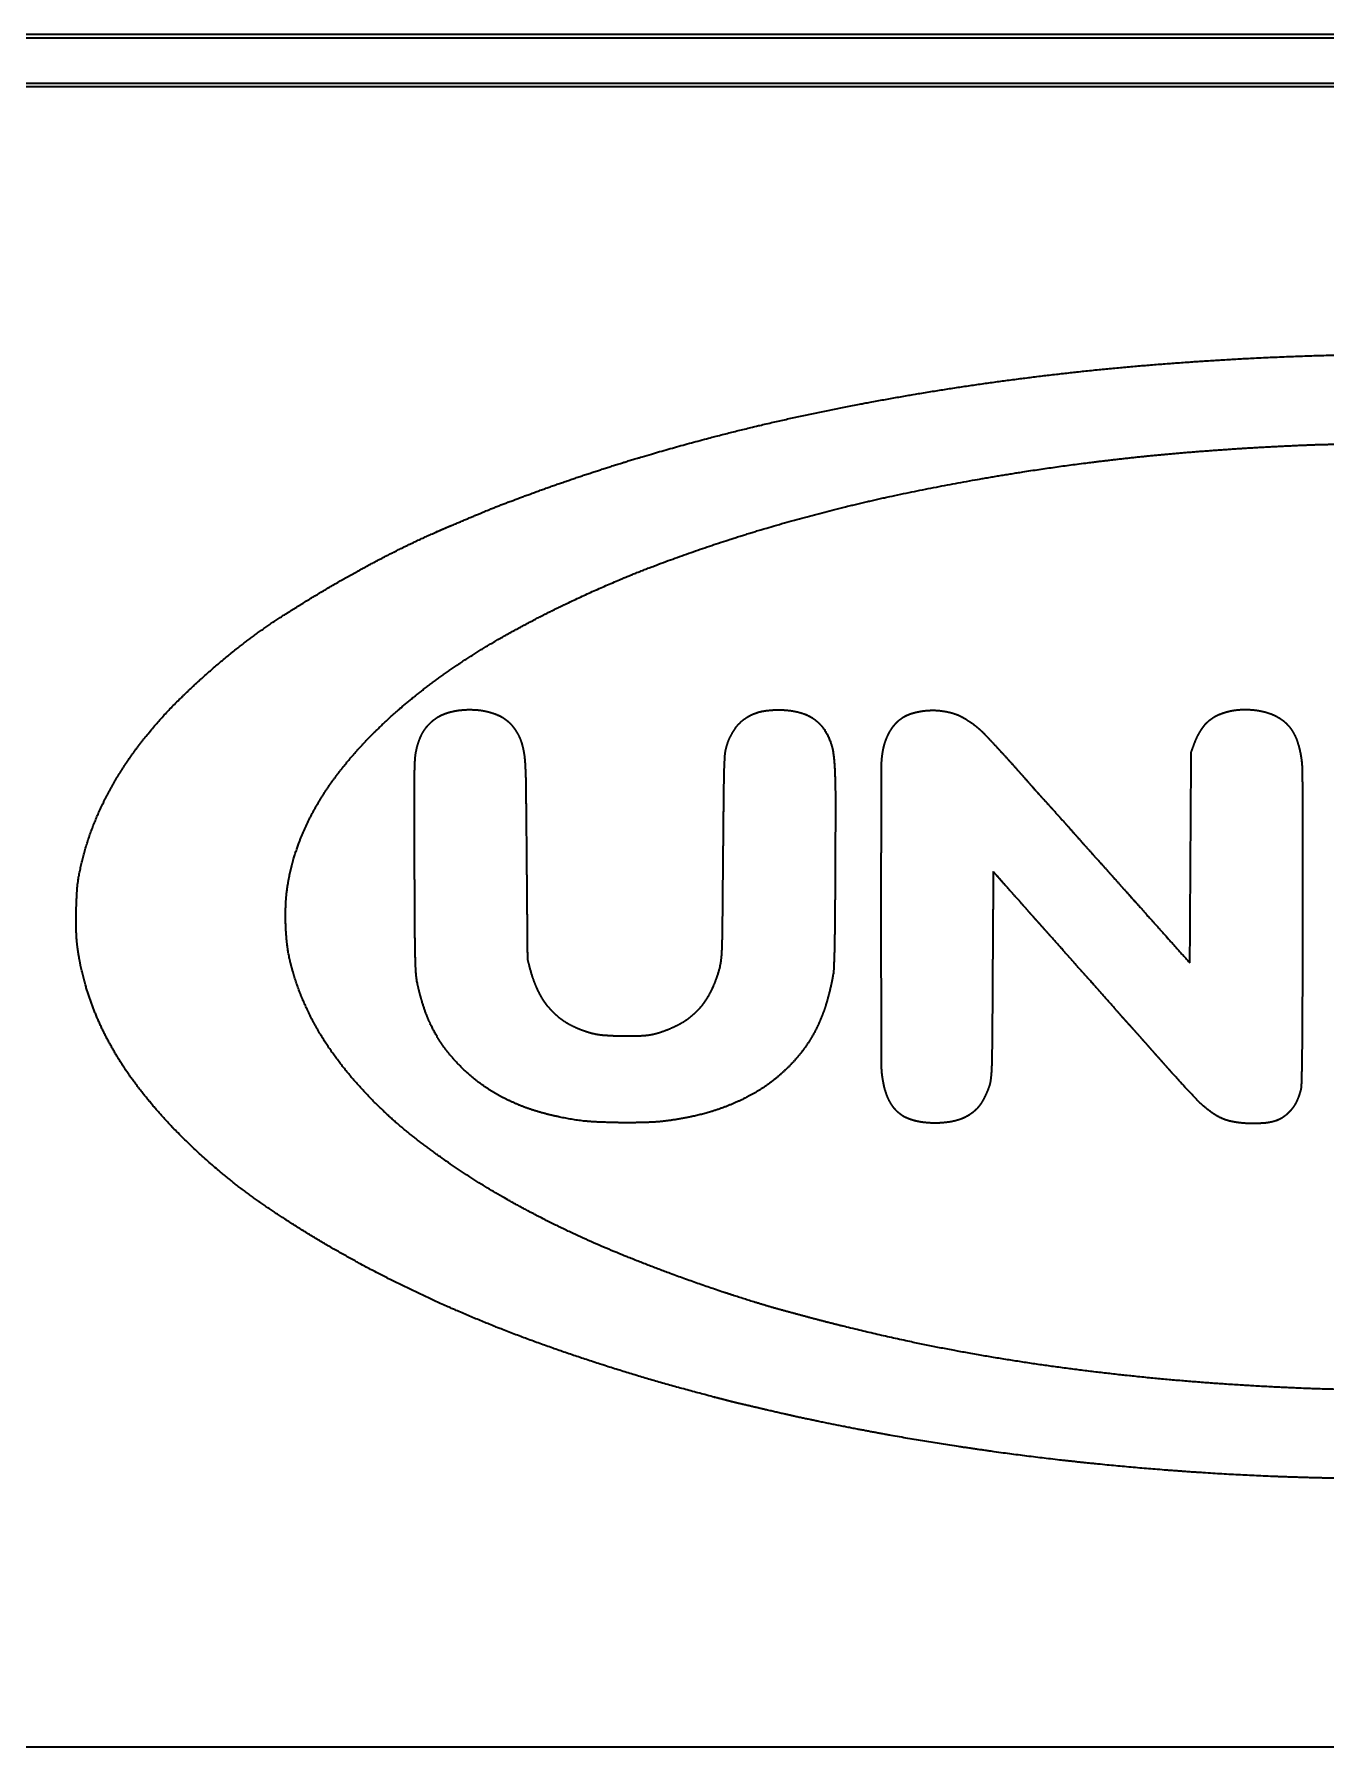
# Model space of a CAD drawing. Extents: x 6336 to 10269, y -393 to 2899.
# Drawn here: x 8712.3 to 8797.9, y 1670 to 1783.5 of the extents above; entities that cross this region are included whole.
import ezdxf

# ---------------------------------------------------------------- set-up
doc = ezdxf.new("R2010")
doc.units = 0
doc.header["$LTSCALE"] = 5
doc.layers.add('1', color=7, linetype='CONTINUOUS', true_color=0xffffff)

msp = doc.modelspace()

# ---------------------------------------------------------------- linework, layer by layer
at = {"layer": '1', "color": 7, "linetype": 'Continuous', "lineweight": 35}
for p, q in [((8431.07, 1783.28), (9175.07, 1783.28)), ((8567.07, 1783.53), (9039.07, 1783.53)), ((8567.07, 1780.28), (9039.07, 1780.28)), ((9036.57, 1780.03), (8569.57, 1780.03)), ((8619.57, 1670.03), (8986.57, 1670.03))]:
    msp.add_line(p, q, dxfattribs=at)
for points, weights, knots in [([(8799.58, 1687.8), (8797.01, 1687.84), (8794.43, 1687.92), (8789.47, 1688.19), (8787.09, 1688.36), (8782.36, 1688.79), (8780.02, 1689.04), (8775.37, 1689.64), (8773.07, 1689.98), (8768.54, 1690.74), (8766.31, 1691.16), (8763.6, 1691.73), (8763.11, 1691.83), (8762, 1692.08), (8761.37, 1692.22), (8760.14, 1692.51), (8759.54, 1692.65), (8758.59, 1692.87), (8758.25, 1692.96), (8757.81, 1693.08), (8757.71, 1693.1), (8757.49, 1693.16), (8757.36, 1693.19), (8757.1, 1693.26), (8756.97, 1693.3), (8756.71, 1693.37), (8756.59, 1693.4), (8752.75, 1694.41), (8749.09, 1695.55), (8742.17, 1698.06), (8738.93, 1699.45), (8732.98, 1702.45), (8730.27, 1704.04), (8727.68, 1705.8), (8725.44, 1707.32), (8723.37, 1709.07), (8720.61, 1711.93), (8719.79, 1712.89), (8718.32, 1714.83), (8717.7, 1715.81), (8717.15, 1716.84), (8716.64, 1717.8), (8716.21, 1718.81), (8715.86, 1719.85), (8715.53, 1720.86), (8715.28, 1721.91), (8715.09, 1723.31), (8715.06, 1723.65), (8715.03, 1724.46), (8715.03, 1724.92), (8715.05, 1725.85), (8715.07, 1726.31), (8715.12, 1727.1), (8715.16, 1727.43), (8715.48, 1729.12), (8715.89, 1730.46), (8716.44, 1731.73), (8717.03, 1733.07), (8717.74, 1734.34), (8718.58, 1735.54), (8719.5, 1736.86), (8720.53, 1738.09), (8722.96, 1740.52), (8724.33, 1741.73), (8726.71, 1743.6), (8727.68, 1744.3), (8729.89, 1745.72), (8731.12, 1746.47), (8733.64, 1747.92), (8734.94, 1748.62), (8737.42, 1749.87), (8738.62, 1750.42), (8739.9, 1750.96), (8739.98, 1750.99), (8740.16, 1751.06), (8740.26, 1751.11), (8740.48, 1751.2), (8740.59, 1751.25), (8740.8, 1751.34), (8740.9, 1751.38), (8741.95, 1751.83), (8742.91, 1752.22), (8745.01, 1753.01), (8746.15, 1753.43), (8748.51, 1754.24), (8749.73, 1754.64), (8752.13, 1755.4), (8753.32, 1755.75), (8757.76, 1757), (8761.04, 1757.8), (8767.81, 1759.2), (8771.3, 1759.81), (8778.45, 1760.84), (8782.12, 1761.26), (8789.62, 1761.89), (8793.44, 1762.11), (8798.26, 1762.26), (8799.25, 1762.27), (8801.7, 1762.28), (8803.16, 1762.27), (8806.08, 1762.25), (8807.55, 1762.23), (8810.04, 1762.18), (8811.07, 1762.15), (8812.09, 1762.1)], [0.500004854728, 0.499939889506, 0.499939889506, 0.499949469975, 0.499949469975, 0.499945977754, 0.499945977754, 0.499944058016, 0.499944058016, 0.49993518818, 0.49993518818, 0.499997057143, 0.499997057143, 0.50000316295, 0.50000316295, 0.500003481901, 0.500003481901, 0.499974660536, 0.499974660536, 0.500004802087, 0.500004802087, 0.500004844805, 0.500004844805, 0.500004844967, 0.500004844967, 0.500004837447, 0.500004837447, 0.499658046135, 0.499658046135, 0.499425697222, 0.499425697222, 0.499285158924, 0.499285158924, 0.500004854728, 0.498238683279, 0.498238683279, 0.499395042737, 0.499395042737, 0.498971856289, 0.498971856289, 0.500004854728, 0.498818212758, 0.498818212758, 0.500004854728, 0.498645771925, 0.498645771925, 0.499487612502, 0.499487612502, 0.49991562254, 0.49991562254, 0.499916760171, 0.499916760171, 0.499397295812, 0.499397295812, 0.497863105648, 0.497863105648, 0.500004854728, 0.498375725653, 0.498375725653, 0.500004854728, 0.498712341234, 0.498712341234, 0.499407702043, 0.499407702043, 0.499655397407, 0.499655397407, 0.49988774415, 0.49988774415, 0.499890187037, 0.499890187037, 0.499775603889, 0.499775603889, 0.500003518014, 0.500003518014, 0.500004634309, 0.500004634309, 0.500004638885, 0.500004638885, 0.500004505274, 0.500004505274, 0.49991562254, 0.49991562254, 0.499970917309, 0.499970917309, 0.499973244589, 0.499973244589, 0.499966461286, 0.499966461286, 0.499796741532, 0.499796741532, 0.499848360399, 0.499848360399, 0.499860981144, 0.499860981144, 0.499889749567, 0.499889749567, 0.499967615996, 0.499967615996, 0.500000905142, 0.500000905142, 0.500000826871, 0.500000826871, 0.49997285783, 0.49997285783, 0.500004854728], [0, 0, 0, 0, 0.037389, 0.037389, 0.071983, 0.071983, 0.106223, 0.106223, 0.139904, 0.139904, 0.172825, 0.172825, 0.180019, 0.180019, 0.189349, 0.189349, 0.198314, 0.198314, 0.203471, 0.203471, 0.204903, 0.204903, 0.206806, 0.206806, 0.208827, 0.208827, 0.210662, 0.210662, 0.266243, 0.266243, 0.317213, 0.317213, 0.362575, 0.362575, 0.362575, 0.40149, 0.40149, 0.419738, 0.419738, 0.43642, 0.43642, 0.43642, 0.452082, 0.452082, 0.452082, 0.467354, 0.467354, 0.472258, 0.472258, 0.478879, 0.478879, 0.485456, 0.485456, 0.490171, 0.490171, 0.509932, 0.509932, 0.509932, 0.530538, 0.530538, 0.530538, 0.55321, 0.55321, 0.578968, 0.578968, 0.595774, 0.595774, 0.615971, 0.615971, 0.636674, 0.636674, 0.655104, 0.655104, 0.656263, 0.656263, 0.657841, 0.657841, 0.659538, 0.659538, 0.661104, 0.661104, 0.675604, 0.675604, 0.692659, 0.692659, 0.71066, 0.71066, 0.728086, 0.728086, 0.775469, 0.775469, 0.825141, 0.825141, 0.876945, 0.876945, 0.930699, 0.930699, 0.944566, 0.944566, 0.96504, 0.96504, 0.985616, 0.985616, 1, 1, 1, 1]), ([(8796.55, 1756.3), (8795.14, 1756.24), (8793.73, 1756.17), (8790.95, 1755.99), (8789.58, 1755.89), (8786.88, 1755.66), (8785.55, 1755.53), (8782.93, 1755.23), (8781.63, 1755.07), (8777.22, 1754.46), (8774.12, 1753.93), (8768.12, 1752.73), (8765.24, 1752.04), (8759.72, 1750.5), (8757.08, 1749.65), (8752.08, 1747.83), (8749.71, 1746.83), (8746.06, 1745.07), (8744.74, 1744.38), (8742.25, 1742.98), (8741.09, 1742.25), (8738.92, 1740.77), (8737.91, 1740), (8736.02, 1738.43), (8735.15, 1737.62), (8733.59, 1736), (8732.91, 1735.2), (8731.69, 1733.58), (8731.17, 1732.76), (8730.71, 1731.91), (8730.28, 1731.11), (8729.92, 1730.27), (8729.63, 1729.41), (8729.35, 1728.58), (8729.15, 1727.72), (8728.98, 1726.51), (8728.95, 1726.16), (8728.92, 1725.41), (8728.92, 1725), (8728.94, 1724.2), (8728.97, 1723.8), (8729.04, 1723.06), (8729.09, 1722.72), (8729.3, 1721.74), (8729.48, 1721.11), (8729.93, 1719.84), (8730.2, 1719.2), (8730.82, 1717.94), (8731.17, 1717.32), (8731.96, 1716.1), (8732.39, 1715.51), (8734.17, 1713.3), (8735.67, 1711.82), (8737.33, 1710.51), (8739.24, 1709.01), (8741.25, 1707.65), (8745.77, 1705.07), (8748.27, 1703.85), (8753.77, 1701.59), (8756.75, 1700.51), (8760.42, 1699.37), (8761.07, 1699.17), (8762.57, 1698.76), (8763.42, 1698.53), (8765.15, 1698.08), (8766.04, 1697.86), (8767.75, 1697.45), (8768.56, 1697.26), (8772.89, 1696.31), (8776.43, 1695.69), (8783.75, 1694.69), (8787.53, 1694.31), (8795.21, 1693.79), (8799.11, 1693.65), (8806.88, 1693.65), (8810.76, 1693.77), (8815.71, 1694.1), (8816.78, 1694.18), (8819.04, 1694.39), (8820.23, 1694.5), (8822.56, 1694.75), (8823.71, 1694.89), (8825.79, 1695.14), (8826.73, 1695.28), (8827.82, 1695.45), (8827.98, 1695.47), (8828.29, 1695.52), (8828.45, 1695.54), (8828.75, 1695.59), (8828.89, 1695.61), (8829.13, 1695.65), (8829.22, 1695.66), (8829.4, 1695.69), (8829.48, 1695.7), (8829.66, 1695.73), (8829.75, 1695.74), (8829.94, 1695.77), (8830.03, 1695.79), (8830.19, 1695.82), (8830.26, 1695.83), (8831.8, 1696.1), (8833.26, 1696.37), (8836.03, 1696.92), (8837.33, 1697.2), (8839.9, 1697.79), (8841.16, 1698.11), (8843.79, 1698.82), (8845.15, 1699.2), (8846.8, 1699.69), (8847.09, 1699.78), (8847.89, 1700.05), (8848.4, 1700.22), (8849.43, 1700.56), (8849.95, 1700.74), (8850.86, 1701.06), (8851.25, 1701.19), (8852.47, 1701.64), (8853.3, 1701.96), (8854.96, 1702.63), (8855.79, 1702.98), (8857.41, 1703.69), (8858.2, 1704.05), (8859.67, 1704.76), (8860.36, 1705.11), (8861.53, 1705.75), (8862.02, 1706.02), (8862.93, 1706.52), (8863.33, 1706.76), (8864.1, 1707.22), (8864.47, 1707.44), (8865.19, 1707.9), (8865.54, 1708.13), (8867.38, 1709.37), (8868.8, 1710.47), (8870.15, 1711.65), (8871.34, 1712.69), (8872.43, 1713.83), (8873.41, 1715.06), (8874.29, 1716.17), (8875.05, 1717.36), (8875.69, 1718.62), (8876.28, 1719.79), (8876.71, 1721.02), (8877.05, 1722.61), (8877.1, 1722.93), (8877.17, 1723.64), (8877.2, 1724.04), (8877.23, 1724.85), (8877.24, 1725.25), (8877.22, 1725.99), (8877.2, 1726.31), (8877.07, 1727.35), (8876.93, 1728.06), (8876.54, 1729.45), (8876.28, 1730.15), (8875.67, 1731.53), (8875.3, 1732.22), (8874.45, 1733.6), (8873.96, 1734.29), (8873.24, 1735.22), (8873.01, 1735.49), (8872.44, 1736.11), (8872.1, 1736.48), (8871.39, 1737.21), (8871.03, 1737.57), (8870.4, 1738.19), (8870.12, 1738.44), (8867.44, 1740.75), (8864.83, 1742.54), (8862.04, 1744.04), (8858.79, 1745.78), (8855.43, 1747.3), (8848.07, 1750.04), (8844.09, 1751.26), (8835.6, 1753.28), (8831.12, 1754.14), (8826.22, 1754.84), (8825.83, 1754.89), (8825, 1755), (8824.57, 1755.06), (8823.74, 1755.16), (8823.34, 1755.22), (8822.64, 1755.3), (8822.34, 1755.33), (8821.91, 1755.38), (8821.78, 1755.39), (8821.47, 1755.42), (8821.3, 1755.44), (8820.94, 1755.48), (8820.75, 1755.5), (8820.39, 1755.54), (8820.22, 1755.56), (8819.55, 1755.63), (8819.04, 1755.68), (8817.85, 1755.78), (8817.17, 1755.83), (8815.74, 1755.94), (8815, 1756), (8813.58, 1756.1), (8812.9, 1756.14), (8811.31, 1756.23), (8810.41, 1756.27), (8807.82, 1756.31), (8806.14, 1756.33), (8802.77, 1756.35), (8801.09, 1756.36), (8798.45, 1756.36), (8797.5, 1756.34), (8796.55, 1756.3)], [0.500015053585, 0.499994982139, 0.499994982139, 0.499991133656, 0.499991133656, 0.499989814174, 0.499989814174, 0.499985934726, 0.499985934726, 0.49985998232, 0.49985998232, 0.499792178492, 0.499792178492, 0.499759872527, 0.499759872527, 0.499610533928, 0.499610533928, 0.499833399569, 0.499833399569, 0.499708136018, 0.499708136018, 0.499654428766, 0.499654428766, 0.499497392663, 0.499497392663, 0.49940965099, 0.49940965099, 0.499020062157, 0.499020062157, 0.500015053585, 0.498865570594, 0.498865570594, 0.500015053585, 0.498587342334, 0.498587342334, 0.49957112869, 0.49957112869, 0.499828816911, 0.499828816911, 0.499827790797, 0.499827790797, 0.499516656832, 0.499516656832, 0.499256250321, 0.499256250321, 0.499440975413, 0.499440975413, 0.499479162028, 0.499479162028, 0.499545435471, 0.499545435471, 0.497903838192, 0.497903838192, 0.500015053585, 0.499104394241, 0.499104394241, 0.499328244641, 0.499328244641, 0.499696040432, 0.499696040432, 0.499968440078, 0.499968440078, 0.500003923171, 0.500003923171, 0.500004263748, 0.500004263748, 0.499996085849, 0.499996085849, 0.49974629606, 0.49974629606, 0.499822731176, 0.499822731176, 0.499831325625, 0.499831325625, 0.499826694664, 0.499826694664, 0.499992812206, 0.499992812206, 0.50000289248, 0.50000289248, 0.500002542627, 0.500002542627, 0.499975332781, 0.499975332781, 0.500015016453, 0.500015016453, 0.500015023053, 0.500015023053, 0.500015023053, 0.500015023053, 0.500014739845, 0.500014739845, 0.500013372375, 0.500013372375, 0.500014319963, 0.500014319963, 0.500014310139, 0.500014310139, 0.500012254578, 0.500012254578, 0.499991941327, 0.499991941327, 0.499970217649, 0.499970217649, 0.499968138593, 0.499968138593, 0.499985705176, 0.499985705176, 0.499976039693, 0.499976039693, 0.500013351135, 0.500013351135, 0.500012964928, 0.500012964928, 0.500002818337, 0.500002818337, 0.499968250367, 0.499968250367, 0.499972505605, 0.499972505605, 0.499969460063, 0.499969460063, 0.499924472733, 0.499924472733, 0.500005370953, 0.500005370953, 0.499986921914, 0.499986921914, 0.499979127585, 0.499979127585, 0.499979156941, 0.499979156941, 0.499382797305, 0.499382797305, 0.500015053585, 0.498661339437, 0.498661339437, 0.500015053585, 0.498263648704, 0.498263648704, 0.500015053585, 0.497268207412, 0.497268207412, 0.499470328466, 0.499470328466, 0.499884539177, 0.499884539177, 0.499884371268, 0.499884371268, 0.499553250721, 0.499553250721, 0.499009188228, 0.499009188228, 0.499157213458, 0.499157213458, 0.499258090394, 0.499258090394, 0.499541361302, 0.499541361302, 0.499749044792, 0.499749044792, 0.499985731709, 0.499985731709, 0.499984552931, 0.499984552931, 0.499832430251, 0.499832430251, 0.498066612837, 0.498066612837, 0.500015053585, 0.499237590814, 0.499237590814, 0.499396580703, 0.499396580703, 0.49965779835, 0.49965779835, 0.500012006144, 0.500012006144, 0.500013306096, 0.500013306096, 0.500013273565, 0.500013273565, 0.500004735863, 0.500004735863, 0.500015053062, 0.500015053062, 0.500015053488, 0.500015053488, 0.500015053488, 0.500015053488, 0.500015053414, 0.500015053414, 0.499998672261, 0.499998672261, 0.500012373498, 0.500012373498, 0.500012429345, 0.500012429345, 0.500010809798, 0.500010809798, 0.499935737658, 0.499935737658, 0.500012455732, 0.500012455732, 0.500012303539, 0.500012303539, 0.499948564768, 0.499948564768, 0.500015053585], [0, 0, 0, 0, 0.012665, 0.012665, 0.024966, 0.024966, 0.036942, 0.036942, 0.048635, 0.048635, 0.076842, 0.076842, 0.103381, 0.103381, 0.128152, 0.128152, 0.151074, 0.151074, 0.164403, 0.164403, 0.176607, 0.176607, 0.187907, 0.187907, 0.198535, 0.198535, 0.207926, 0.207926, 0.216555, 0.216555, 0.216555, 0.224626, 0.224626, 0.224626, 0.23239, 0.23239, 0.235475, 0.235475, 0.239042, 0.239042, 0.242584, 0.242584, 0.245586, 0.245586, 0.251397, 0.251397, 0.257476, 0.257476, 0.263763, 0.263763, 0.270183, 0.270183, 0.288624, 0.288624, 0.288624, 0.309797, 0.309797, 0.334047, 0.334047, 0.361595, 0.361595, 0.367551, 0.367551, 0.375145, 0.375145, 0.383138, 0.383138, 0.390412, 0.390412, 0.42169, 0.42169, 0.454748, 0.454748, 0.488626, 0.488626, 0.522352, 0.522352, 0.531724, 0.531724, 0.542092, 0.542092, 0.55211, 0.55211, 0.560354, 0.560354, 0.561707, 0.561707, 0.563106, 0.563106, 0.564359, 0.564359, 0.565193, 0.565193, 0.56591, 0.56591, 0.566734, 0.566734, 0.567535, 0.567535, 0.568174, 0.568174, 0.581097, 0.581097, 0.592661, 0.592661, 0.604017, 0.604017, 0.616298, 0.616298, 0.618954, 0.618954, 0.62361, 0.62361, 0.62841, 0.62841, 0.631956, 0.631956, 0.639685, 0.639685, 0.647538, 0.647538, 0.65505, 0.65505, 0.661747, 0.661747, 0.666633, 0.666633, 0.670716, 0.670716, 0.674415, 0.674415, 0.678115, 0.678115, 0.693659, 0.693659, 0.693659, 0.707314, 0.707314, 0.707314, 0.719476, 0.719476, 0.719476, 0.730706, 0.730706, 0.733409, 0.733409, 0.736851, 0.736851, 0.74032, 0.74032, 0.743122, 0.743122, 0.749243, 0.749243, 0.755517, 0.755517, 0.762144, 0.762144, 0.769302, 0.769302, 0.772217, 0.772217, 0.776488, 0.776488, 0.780819, 0.780819, 0.784005, 0.784005, 0.810766, 0.810766, 0.810766, 0.84191, 0.84191, 0.87699, 0.87699, 0.915404, 0.915404, 0.918736, 0.918736, 0.922391, 0.922391, 0.925813, 0.925813, 0.928347, 0.928347, 0.929451, 0.929451, 0.930933, 0.930933, 0.932517, 0.932517, 0.933964, 0.933964, 0.938218, 0.938218, 0.944019, 0.944019, 0.95026, 0.95026, 0.95602, 0.95602, 0.963647, 0.963647, 0.977814, 0.977814, 0.991997, 0.991997, 1, 1, 1, 1]), ([(8744.96, 1722.22), (8745.03, 1721.95), (8745.1, 1721.68), (8745.32, 1720.89), (8745.51, 1720.4), (8745.76, 1719.93), (8745.98, 1719.5), (8746.27, 1719.11), (8746.61, 1718.77), (8746.94, 1718.43), (8747.32, 1718.14), (8747.74, 1717.91), (8748.2, 1717.67), (8748.68, 1717.47), (8749.18, 1717.34), (8749.47, 1717.26), (8749.76, 1717.21), (8750.48, 1717.16), (8750.91, 1717.14), (8751.77, 1717.13), (8752.2, 1717.14), (8752.63, 1717.16), (8752.91, 1717.18), (8753.19, 1717.22), (8753.46, 1717.29), (8754, 1717.44), (8754.52, 1717.65), (8755.02, 1717.91), (8755.46, 1718.14), (8755.87, 1718.44), (8756.22, 1718.8), (8756.58, 1719.16), (8756.87, 1719.57), (8757.1, 1720.02), (8757.36, 1720.53), (8757.56, 1721.05), (8757.71, 1721.6), (8757.76, 1721.81), (8757.8, 1722.02), (8757.85, 1722.52), (8757.87, 1722.82), (8757.89, 1723.64), (8757.9, 1724.17), (8757.92, 1726.13), (8757.93, 1727.56), (8757.96, 1730.27), (8757.97, 1731.55), (8757.99, 1733.43), (8758, 1734.03), (8758.02, 1734.99), (8758.04, 1735.34), (8758.06, 1735.7), (8758.07, 1735.87), (8758.1, 1736.05), (8758.14, 1736.21), (8758.25, 1736.63), (8758.43, 1737.03), (8758.66, 1737.39), (8758.86, 1737.72), (8759.13, 1738), (8759.46, 1738.21), (8759.79, 1738.43), (8760.16, 1738.58), (8760.56, 1738.66), (8761.02, 1738.74), (8761.5, 1738.77), (8761.97, 1738.74), (8762.34, 1738.72), (8762.71, 1738.66), (8763.07, 1738.56), (8763.39, 1738.47), (8763.68, 1738.33), (8763.95, 1738.15), (8764.2, 1737.97), (8764.43, 1737.75), (8764.61, 1737.5), (8764.8, 1737.23), (8764.95, 1736.93), (8765.06, 1736.61), (8765.16, 1736.34), (8765.22, 1736.06), (8765.26, 1735.78), (8765.3, 1735.37), (8765.34, 1734.96), (8765.37, 1733.87), (8765.39, 1733.19), (8765.38, 1731.06), (8765.38, 1729.6), (8765.36, 1726.99), (8765.36, 1725.84), (8765.34, 1724.06), (8765.33, 1723.43), (8765.31, 1722.42), (8765.29, 1722.03), (8765.27, 1721.43), (8765.24, 1721.23), (8765.08, 1720.4), (8764.93, 1719.77), (8764.57, 1718.61), (8764.35, 1718.09), (8764.1, 1717.58), (8763.86, 1717.1), (8763.57, 1716.64), (8763.25, 1716.21), (8762.91, 1715.76), (8762.54, 1715.34), (8762.14, 1714.95), (8761.65, 1714.48), (8761.13, 1714.06), (8760.56, 1713.68), (8759.97, 1713.3), (8759.35, 1712.97), (8758.7, 1712.69), (8758.01, 1712.39), (8757.29, 1712.14), (8755.76, 1711.75), (8754.95, 1711.6), (8753.74, 1711.45), (8753.35, 1711.42), (8752.39, 1711.39), (8751.83, 1711.38), (8750.71, 1711.39), (8750.15, 1711.41), (8749.18, 1711.45), (8748.78, 1711.48), (8747.58, 1711.65), (8746.79, 1711.81), (8745.3, 1712.21), (8744.61, 1712.45), (8743.94, 1712.76), (8743.31, 1713.04), (8742.71, 1713.38), (8742.14, 1713.77), (8741.58, 1714.15), (8741.06, 1714.58), (8740.58, 1715.06), (8740.21, 1715.43), (8739.87, 1715.82), (8739.25, 1716.62), (8738.99, 1717.04), (8738.76, 1717.47), (8738.53, 1717.91), (8738.32, 1718.38), (8737.97, 1719.39), (8737.82, 1719.94), (8737.64, 1720.73), (8737.6, 1720.96), (8737.56, 1721.51), (8737.54, 1721.83), (8737.52, 1722.71), (8737.51, 1723.28), (8737.49, 1725.33), (8737.49, 1726.82), (8737.47, 1729.67), (8737.47, 1731.02), (8737.46, 1733.01), (8737.47, 1733.64), (8737.48, 1734.65), (8737.49, 1735.02), (8737.52, 1735.61), (8737.54, 1735.81), (8737.59, 1736.02), (8737.64, 1736.3), (8737.72, 1736.57), (8737.83, 1736.83), (8737.92, 1737.07), (8738.04, 1737.29), (8738.19, 1737.5), (8738.33, 1737.7), (8738.5, 1737.87), (8738.68, 1738.03), (8738.87, 1738.18), (8739.07, 1738.31), (8739.29, 1738.41), (8739.5, 1738.5), (8739.72, 1738.58), (8739.95, 1738.63), (8740.2, 1738.69), (8740.46, 1738.73), (8740.99, 1738.77), (8741.25, 1738.77), (8741.52, 1738.75), (8741.78, 1738.74), (8742.03, 1738.7), (8742.27, 1738.64)], [0.500876004225, 0.500876004225, 0.500876004225, 0.498897374279, 0.498897374279, 0.500876004225, 0.497265403073, 0.497265403073, 0.500876004225, 0.497171289844, 0.497171289844, 0.500876004225, 0.498659277689, 0.498659277689, 0.500876004225, 0.499351743704, 0.499351743704, 0.500710275423, 0.500710275423, 0.500715429897, 0.500715429897, 0.500876004225, 0.498993325374, 0.498993325374, 0.500876004225, 0.498836186424, 0.498836186424, 0.500876004225, 0.496955083106, 0.496955083106, 0.500876004225, 0.49699535536, 0.49699535536, 0.500876004225, 0.498923705286, 0.498923705286, 0.500876004225, 0.499772493153, 0.499772493153, 0.50071466295, 0.50071466295, 0.500854791467, 0.500854791467, 0.50087588473, 0.50087588473, 0.500875799255, 0.500875799255, 0.500864156417, 0.500864156417, 0.500840055571, 0.500840055571, 0.500876004225, 0.499125672694, 0.499125672694, 0.500876004225, 0.497083774111, 0.497083774111, 0.500876004225, 0.493420382516, 0.493420382516, 0.500876004225, 0.494235074798, 0.494235074798, 0.500876004225, 0.498382948317, 0.498382948317, 0.500876004225, 0.498962126485, 0.498962126485, 0.500876004225, 0.496379744625, 0.496379744625, 0.500876004225, 0.495756064498, 0.495756064498, 0.500876004225, 0.497617904073, 0.497617904073, 0.500876004225, 0.498809131072, 0.498809131072, 0.500876004225, 0.500614553111, 0.500614553111, 0.500818273035, 0.500818273035, 0.500875031292, 0.500875031292, 0.500875689027, 0.500875689027, 0.500866662951, 0.500866662951, 0.500853539022, 0.500853539022, 0.500025748754, 0.500025748754, 0.500354846439, 0.500354846439, 0.499735799329, 0.499735799329, 0.500876004225, 0.499575250634, 0.499575250634, 0.500876004225, 0.499861978059, 0.499861978059, 0.500876004225, 0.499321388682, 0.499321388682, 0.500876004225, 0.499654191283, 0.499654191283, 0.500876004225, 0.499828103838, 0.499828103838, 0.50025015359, 0.50025015359, 0.500471182402, 0.500471182402, 0.500823192396, 0.500823192396, 0.500822752062, 0.500822752062, 0.500501920414, 0.500501920414, 0.500243849881, 0.500243849881, 0.499770217283, 0.499770217283, 0.500876004225, 0.499597081835, 0.499597081835, 0.500876004225, 0.499429709164, 0.499429709164, 0.500876004225, 0.500129642074, 0.500129642074, 0.499759020904, 0.499759020904, 0.500876004225, 0.499849842977, 0.499849842977, 0.500387127812, 0.500387127812, 0.500053068073, 0.500053068073, 0.500745843614, 0.500745843614, 0.50085789086, 0.50085789086, 0.500875888652, 0.500875888652, 0.50087582225, 0.50087582225, 0.500865158165, 0.500865158165, 0.500836390085, 0.500836390085, 0.499874144524, 0.499874144524, 0.500876004225, 0.499541236856, 0.499541236856, 0.500876004225, 0.498461210072, 0.498461210072, 0.500876004225, 0.498064982356, 0.498064982356, 0.500876004225, 0.49799986024, 0.49799986024, 0.500876004225, 0.499115372997, 0.499115372997, 0.500876004225, 0.499992417819, 0.499992417819, 0.500030356554, 0.500030356554, 0.500876004225, 0.499706270893, 0.499706270893, 0.500876004225], [0, 0, 0, 0, 0.008245, 0.008245, 0.023802, 0.023802, 0.023802, 0.03779, 0.03779, 0.03779, 0.051543, 0.051543, 0.051543, 0.066442, 0.066442, 0.066442, 0.07486, 0.07486, 0.087213, 0.087213, 0.099486, 0.099486, 0.099486, 0.107446, 0.107446, 0.107446, 0.12335, 0.12335, 0.12335, 0.137519, 0.137519, 0.137519, 0.151631, 0.151631, 0.151631, 0.167373, 0.167373, 0.167373, 0.173264, 0.173264, 0.181454, 0.181454, 0.196081, 0.196081, 0.23584, 0.23584, 0.27128, 0.27128, 0.287977, 0.287977, 0.297843, 0.297843, 0.297843, 0.302654, 0.302654, 0.302654, 0.314502, 0.314502, 0.314502, 0.32496, 0.32496, 0.32496, 0.33568, 0.33568, 0.33568, 0.34821, 0.34821, 0.34821, 0.358115, 0.358115, 0.358115, 0.36664, 0.36664, 0.36664, 0.3747, 0.3747, 0.3747, 0.383321, 0.383321, 0.383321, 0.390676, 0.390676, 0.390676, 0.401166, 0.401166, 0.418632, 0.418632, 0.455912, 0.455912, 0.485507, 0.485507, 0.501535, 0.501535, 0.511556, 0.511556, 0.516713, 0.516713, 0.533228, 0.533228, 0.547688, 0.547688, 0.547688, 0.561381, 0.561381, 0.561381, 0.575622, 0.575622, 0.575622, 0.59277, 0.59277, 0.59277, 0.610571, 0.610571, 0.610571, 0.629597, 0.629597, 0.650301, 0.650301, 0.66023, 0.66023, 0.674336, 0.674336, 0.68848, 0.68848, 0.698589, 0.698589, 0.718823, 0.718823, 0.737219, 0.737219, 0.737219, 0.754447, 0.754447, 0.754447, 0.77128, 0.77128, 0.77128, 0.784257, 0.784257, 0.796367, 0.796367, 0.796367, 0.808857, 0.808857, 0.822978, 0.822978, 0.828732, 0.828732, 0.836621, 0.836621, 0.850552, 0.850552, 0.887356, 0.887356, 0.920752, 0.920752, 0.936385, 0.936385, 0.94561, 0.94561, 0.950764, 0.950764, 0.950764, 0.957701, 0.957701, 0.957701, 0.963959, 0.963959, 0.963959, 0.969811, 0.969811, 0.969811, 0.975607, 0.975607, 0.975607, 0.981208, 0.981208, 0.981208, 0.987479, 0.987479, 0.993915, 0.993915, 0.993915, 1, 1, 1, 1]), ([(8742.27, 1738.64), (8742.52, 1738.59), (8742.75, 1738.51), (8742.98, 1738.41), (8743.18, 1738.33), (8743.37, 1738.22), (8743.54, 1738.09), (8743.71, 1737.96), (8743.86, 1737.82), (8743.99, 1737.65), (8744.13, 1737.47), (8744.25, 1737.28), (8744.36, 1737.08), (8744.49, 1736.83), (8744.58, 1736.56), (8744.65, 1736.28), (8744.72, 1735.98), (8744.77, 1735.67), (8744.83, 1734.81), (8744.85, 1734.27), (8744.87, 1732.13), (8744.89, 1730.52), (8744.92, 1726.68), (8744.94, 1724.45), (8744.96, 1722.22)], [0.500876004225, 0.499707998592, 0.499707998592, 0.500876004225, 0.498364411939, 0.498364411939, 0.500876004225, 0.49815001611, 0.49815001611, 0.500876004225, 0.499178264818, 0.499178264818, 0.500876004225, 0.498628391058, 0.498628391058, 0.500876004225, 0.499667940218, 0.499667940218, 0.500749085421, 0.500749085421, 0.500875521714, 0.500875521714, 0.500876004225, 0.500876004225, 0.500876004225], [0, 0, 0, 0, 0.042759, 0.042759, 0.042759, 0.080227, 0.080227, 0.080227, 0.116374, 0.116374, 0.116374, 0.155328, 0.155328, 0.155328, 0.203543, 0.203543, 0.203543, 0.256854, 0.256854, 0.348682, 0.348682, 0.621602, 0.621602, 1, 1, 1, 1]), ([(8775.85, 1728.03), (8775.84, 1725.75), (8775.82, 1723.47), (8775.8, 1719.68), (8775.79, 1718.18), (8775.77, 1716.17), (8775.76, 1715.66), (8775.74, 1714.87), (8775.72, 1714.6), (8775.69, 1714.33), (8775.67, 1714.14), (8775.64, 1713.97), (8775.58, 1713.8), (8775.48, 1713.51), (8775.36, 1713.24), (8775.22, 1712.97), (8775.11, 1712.75), (8774.97, 1712.54), (8774.8, 1712.35), (8774.64, 1712.18), (8774.47, 1712.03), (8774.27, 1711.91), (8774.06, 1711.78), (8773.84, 1711.67), (8773.61, 1711.59), (8773.34, 1711.5), (8773.06, 1711.44), (8772.78, 1711.41), (8772.46, 1711.37), (8772.15, 1711.35), (8771.52, 1711.37), (8771.21, 1711.4), (8770.9, 1711.46), (8770.63, 1711.51), (8770.37, 1711.59), (8770.12, 1711.7), (8769.92, 1711.78), (8769.75, 1711.89), (8769.59, 1712.03), (8769.42, 1712.18), (8769.27, 1712.34), (8769.15, 1712.53), (8769.01, 1712.73), (8768.9, 1712.95), (8768.81, 1713.18), (8768.71, 1713.44), (8768.63, 1713.71), (8768.58, 1713.98), (8768.49, 1714.42), (8768.44, 1714.87), (8768.44, 1715.31), (8768.43, 1718.57), (8768.43, 1721.84), (8768.43, 1728.37), (8768.43, 1731.63), (8768.44, 1734.9), (8768.44, 1735.33), (8768.48, 1735.76), (8768.57, 1736.18), (8768.61, 1736.38), (8768.67, 1736.57), (8768.74, 1736.76), (8768.81, 1736.95), (8768.9, 1737.13), (8768.99, 1737.3), (8769.09, 1737.46), (8769.19, 1737.62), (8769.31, 1737.76), (8769.42, 1737.89), (8769.54, 1738.01), (8769.67, 1738.11), (8769.88, 1738.27), (8770.11, 1738.39), (8770.35, 1738.48), (8770.64, 1738.57), (8770.92, 1738.64), (8771.22, 1738.68), (8771.53, 1738.72), (8771.85, 1738.73), (8772.17, 1738.71), (8772.48, 1738.68), (8772.8, 1738.63), (8773.1, 1738.55)], [0.500858098164, 0.500858098164, 0.500858098164, 0.500858007235, 0.500858007235, 0.500834931209, 0.500834931209, 0.500658219589, 0.500658219589, 0.500858098164, 0.498661085244, 0.498661085244, 0.500858098164, 0.499946642192, 0.499946642192, 0.500858098164, 0.498220622777, 0.498220622777, 0.500858098164, 0.497591867302, 0.497591867302, 0.500858098164, 0.498518527691, 0.498518527691, 0.500858098164, 0.499127457575, 0.499127457575, 0.500858098164, 0.499916858624, 0.499916858624, 0.49990193934, 0.49990193934, 0.500858098164, 0.498799500191, 0.498799500191, 0.500858098164, 0.496832767595, 0.496832767595, 0.500858098164, 0.497964701348, 0.497964701348, 0.500858098164, 0.498610179869, 0.498610179869, 0.500858098164, 0.499777792076, 0.499777792076, 0.500858098164, 0.499221778643, 0.499221778643, 0.500858098164, 0.500857950017, 0.500857950017, 0.500857962331, 0.500857962331, 0.500858098164, 0.499066658763, 0.499066658763, 0.500858098164, 0.499896080559, 0.499896080559, 0.500858098164, 0.49981750656, 0.49981750656, 0.500858098164, 0.499691081162, 0.499691081162, 0.500858098164, 0.49854683119, 0.49854683119, 0.500858098164, 0.496753676661, 0.496753676661, 0.500858098164, 0.499032671346, 0.499032671346, 0.500858098164, 0.499240629344, 0.499240629344, 0.500858098164, 0.499218153761, 0.499218153761, 0.500858098164], [0, 0, 0, 0, 0.137258, 0.137258, 0.227768, 0.227768, 0.258437, 0.258437, 0.274985, 0.274985, 0.274985, 0.285846, 0.285846, 0.285846, 0.303761, 0.303761, 0.303761, 0.318686, 0.318686, 0.318686, 0.332411, 0.332411, 0.332411, 0.346841, 0.346841, 0.346841, 0.363561, 0.363561, 0.363561, 0.382025, 0.382025, 0.400245, 0.400245, 0.400245, 0.416218, 0.416218, 0.416218, 0.428373, 0.428373, 0.428373, 0.441129, 0.441129, 0.441129, 0.455227, 0.455227, 0.455227, 0.471115, 0.471115, 0.471115, 0.496514, 0.496514, 0.496514, 0.681711, 0.681711, 0.867328, 0.867328, 0.867328, 0.891628, 0.891628, 0.891628, 0.903057, 0.903057, 0.903057, 0.914315, 0.914315, 0.914315, 0.924867, 0.924867, 0.924867, 0.934246, 0.934246, 0.934246, 0.948671, 0.948671, 0.948671, 0.965102, 0.965102, 0.965102, 0.9826, 0.9826, 0.9826, 1, 1, 1, 1]), ([(8773.1, 1738.55), (8773.26, 1738.5), (8773.42, 1738.45), (8773.74, 1738.3), (8773.9, 1738.21), (8774.24, 1738), (8774.41, 1737.89), (8774.74, 1737.64), (8774.9, 1737.5), (8775.16, 1737.26), (8775.25, 1737.17), (8775.53, 1736.87), (8775.72, 1736.67), (8776.12, 1736.24), (8776.34, 1736), (8776.78, 1735.52), (8777.01, 1735.27), (8777.47, 1734.75), (8777.71, 1734.48), (8778.2, 1733.93), (8778.45, 1733.64), (8778.94, 1733.09), (8779.18, 1732.83), (8779.59, 1732.38), (8779.76, 1732.19), (8780.09, 1731.82), (8780.25, 1731.64), (8780.61, 1731.24), (8780.81, 1731.02), (8781.21, 1730.56), (8781.42, 1730.33), (8781.8, 1729.9), (8781.98, 1729.7), (8782.49, 1729.13), (8782.82, 1728.76), (8783.41, 1728.11), (8783.66, 1727.82), (8784.24, 1727.18), (8784.55, 1726.83), (8785.48, 1725.79), (8786.09, 1725.11), (8787.43, 1723.61), (8788.16, 1722.79), (8788.89, 1721.98)], [0.500858098164, 0.499713967278, 0.499713967278, 0.500324890106, 0.500324890106, 0.500394849248, 0.500394849248, 0.500489252346, 0.500489252346, 0.500678750926, 0.500678750926, 0.500853984259, 0.500853984259, 0.500852937095, 0.500852937095, 0.50085424839, 0.50085424839, 0.500858054056, 0.500858054056, 0.500858068994, 0.500858068994, 0.500858068433, 0.500858068433, 0.500857897618, 0.500857897618, 0.500858009682, 0.500858009682, 0.500858074812, 0.500858074812, 0.500858075061, 0.500858075061, 0.500858045433, 0.500858045433, 0.500858095077, 0.500858095077, 0.500858084699, 0.500858084699, 0.500858092389, 0.500858092389, 0.500858098014, 0.500858098014, 0.500858098164, 0.500858098164, 0.500858098164], [0, 0, 0, 0, 0.021718, 0.021718, 0.046359, 0.046359, 0.072997, 0.072997, 0.100643, 0.100643, 0.118356, 0.118356, 0.15377, 0.15377, 0.195594, 0.195594, 0.23951, 0.23951, 0.286137, 0.286137, 0.33612, 0.33612, 0.382187, 0.382187, 0.41534, 0.41534, 0.446585, 0.446585, 0.485727, 0.485727, 0.526015, 0.526015, 0.561101, 0.561101, 0.625625, 0.625625, 0.675878, 0.675878, 0.737688, 0.737688, 0.857038, 0.857038, 1, 1, 1, 1]), ([(8788.98, 1735.94), (8789.05, 1736.12), (8789.11, 1736.3), (8789.24, 1736.64), (8789.3, 1736.79), (8789.44, 1737.08), (8789.52, 1737.22), (8789.68, 1737.48), (8789.77, 1737.61), (8789.86, 1737.72), (8789.93, 1737.82), (8790.02, 1737.91), (8790.11, 1737.99), (8790.32, 1738.17), (8790.56, 1738.32), (8790.81, 1738.43), (8791.1, 1738.55), (8791.4, 1738.64), (8791.71, 1738.7), (8792.05, 1738.76), (8792.39, 1738.78), (8792.72, 1738.77), (8793.07, 1738.76), (8793.41, 1738.72), (8793.74, 1738.64), (8794.1, 1738.56), (8794.45, 1738.43), (8794.76, 1738.24), (8795.06, 1738.08), (8795.31, 1737.85), (8795.52, 1737.59), (8795.74, 1737.3), (8795.91, 1736.98), (8796.02, 1736.63), (8796.16, 1736.21), (8796.25, 1735.78), (8796.33, 1735.1), (8796.34, 1734.85), (8796.35, 1733.83), (8796.36, 1733.05), (8796.37, 1731.18), (8796.37, 1730.09), (8796.37, 1727.39), (8796.37, 1725.78), (8796.36, 1722.2), (8796.35, 1720.23), (8796.34, 1717.35), (8796.33, 1716.44), (8796.31, 1714.99), (8796.3, 1714.44), (8796.28, 1713.89), (8796.28, 1713.73), (8796.25, 1713.57), (8796.2, 1713.42), (8796.16, 1713.27), (8796.11, 1713.13), (8796, 1712.87), (8795.95, 1712.75), (8795.83, 1712.53), (8795.76, 1712.43), (8795.6, 1712.23), (8795.52, 1712.13), (8795.42, 1712.04), (8795.3, 1711.91), (8795.16, 1711.8), (8795, 1711.7), (8794.84, 1711.61), (8794.68, 1711.54), (8794.5, 1711.48), (8794.29, 1711.42), (8794.07, 1711.38), (8793.86, 1711.36), (8793.57, 1711.34), (8793.28, 1711.33), (8792.53, 1711.33), (8792.06, 1711.38), (8791.6, 1711.48), (8791.21, 1711.57), (8790.85, 1711.72), (8790.52, 1711.94), (8790.1, 1712.22), (8789.7, 1712.55), (8789.35, 1712.92), (8788.68, 1713.62), (8788.02, 1714.34), (8787.32, 1715.13), (8787.27, 1715.18), (8787.11, 1715.37), (8787, 1715.49), (8786.76, 1715.76), (8786.63, 1715.9), (8786.37, 1716.2), (8786.24, 1716.35), (8785.96, 1716.66), (8785.82, 1716.82), (8785.54, 1717.14), (8785.4, 1717.29), (8785.14, 1717.59), (8785.01, 1717.73), (8784.81, 1717.95), (8784.74, 1718.03), (8784.6, 1718.18), (8784.54, 1718.25), (8784.41, 1718.39), (8784.35, 1718.46), (8784.23, 1718.6), (8784.17, 1718.67), (8784.06, 1718.78), (8784.02, 1718.83), (8783.8, 1719.09), (8783.61, 1719.3), (8782.81, 1720.2), (8782.2, 1720.89), (8780.96, 1722.28), (8780.34, 1722.98), (8779.55, 1723.87), (8779.38, 1724.06), (8779.15, 1724.32), (8779.09, 1724.38), (8778.98, 1724.51), (8778.92, 1724.58), (8778.8, 1724.71), (8778.74, 1724.77), (8778.64, 1724.88), (8778.6, 1724.93), (8778.51, 1725.04), (8778.45, 1725.1), (8778.27, 1725.3), (8778.15, 1725.44), (8777.87, 1725.76), (8777.72, 1725.93), (8777.41, 1726.28), (8777.24, 1726.46), (8776.67, 1727.11), (8776.26, 1727.57), (8775.85, 1728.03)], [0.500858098164, 0.500858098164, 0.500858098164, 0.500430507516, 0.500430507516, 0.500427293935, 0.500427293935, 0.500373129953, 0.500373129953, 0.500858098164, 0.499345697119, 0.499345697119, 0.500858098164, 0.49654489067, 0.49654489067, 0.500858098164, 0.498844135975, 0.498844135975, 0.500858098164, 0.499105785369, 0.499105785369, 0.500858098164, 0.499250111992, 0.499250111992, 0.500858098164, 0.497128318176, 0.497128318176, 0.500858098164, 0.494554671522, 0.494554671522, 0.500858098164, 0.495788853134, 0.495788853134, 0.500858098164, 0.499237418606, 0.499237418606, 0.500431621003, 0.500431621003, 0.500856815305, 0.500856815305, 0.500856262382, 0.500856262382, 0.500857905589, 0.500857905589, 0.500858022322, 0.500858022322, 0.500853215424, 0.500853215424, 0.500851289737, 0.500851289737, 0.500858098164, 0.497719316863, 0.497719316863, 0.500858098164, 0.500601284142, 0.500601284142, 0.500101968869, 0.500101968869, 0.499990615516, 0.499990615516, 0.50037118653, 0.50037118653, 0.500858098164, 0.497873071639, 0.497873071639, 0.500858098164, 0.498214945858, 0.498214945858, 0.500858098164, 0.499228227657, 0.499228227657, 0.500858098164, 0.500526256857, 0.500526256857, 0.498944217652, 0.498944217652, 0.500858098164, 0.49517839807, 0.49517839807, 0.500858098164, 0.498823199917, 0.498823199917, 0.500858098164, 0.500798919748, 0.500798919748, 0.500858070915, 0.500858070915, 0.500858097641, 0.500858097641, 0.500858097481, 0.500858097481, 0.500858097678, 0.500858097678, 0.500857899079, 0.500857899079, 0.500857904151, 0.500857904151, 0.500857911284, 0.500857911284, 0.500855195053, 0.500855195053, 0.500857009148, 0.500857009148, 0.500857380022, 0.500857380022, 0.500857366105, 0.500857366105, 0.500853153836, 0.500853153836, 0.500853255069, 0.500853255069, 0.500858087051, 0.500858087051, 0.500858088548, 0.500858088548, 0.500852239215, 0.500852239215, 0.500856846582, 0.500856846582, 0.500857359096, 0.500857359096, 0.50085734356, 0.50085734356, 0.500853813458, 0.500853813458, 0.500854216256, 0.500854216256, 0.500858056426, 0.500858056426, 0.500858033573, 0.500858033573, 0.50085805676, 0.50085805676, 0.500858098164, 0.500858098164, 0.500858098164], [0, 0, 0, 0, 0.010284, 0.010284, 0.018797, 0.018797, 0.027292, 0.027292, 0.035103, 0.035103, 0.035103, 0.041538, 0.041538, 0.041538, 0.05596, 0.05596, 0.05596, 0.072244, 0.072244, 0.072244, 0.089691, 0.089691, 0.089691, 0.10733, 0.10733, 0.10733, 0.126098, 0.126098, 0.126098, 0.143115, 0.143115, 0.143115, 0.161239, 0.161239, 0.161239, 0.183067, 0.183067, 0.195361, 0.195361, 0.233925, 0.233925, 0.287956, 0.287956, 0.367925, 0.367925, 0.465726, 0.465726, 0.510734, 0.510734, 0.537875, 0.537875, 0.537875, 0.545862, 0.545862, 0.545862, 0.553382, 0.553382, 0.559644, 0.559644, 0.565591, 0.565591, 0.572132, 0.572132, 0.572132, 0.580913, 0.580913, 0.580913, 0.589824, 0.589824, 0.589824, 0.600407, 0.600407, 0.600407, 0.614262, 0.614262, 0.63696, 0.63696, 0.63696, 0.655707, 0.655707, 0.655707, 0.679959, 0.679959, 0.679959, 0.726033, 0.726033, 0.729783, 0.729783, 0.737536, 0.737536, 0.746714, 0.746714, 0.756406, 0.756406, 0.766373, 0.766373, 0.776377, 0.776377, 0.785136, 0.785136, 0.79053, 0.79053, 0.794813, 0.794813, 0.799405, 0.799405, 0.803638, 0.803638, 0.806687, 0.806687, 0.819834, 0.819834, 0.863827, 0.863827, 0.908076, 0.908076, 0.920302, 0.920302, 0.924239, 0.924239, 0.928537, 0.928537, 0.932557, 0.932557, 0.935544, 0.935544, 0.939391, 0.939391, 0.948441, 0.948441, 0.959223, 0.959223, 0.970838, 0.970838, 1, 1, 1, 1])]:
    msp.add_rational_spline(points, weights, degree=3, knots=knots, dxfattribs=at)
msp.add_open_spline([(8788.89, 1721.98), (8788.91, 1724.3), (8788.92, 1726.63), (8788.95, 1731.28), (8788.97, 1733.61), (8788.98, 1735.94)], degree=3, knots=[0, 0, 0, 0, 0.5, 0.5, 1, 1, 1, 1], dxfattribs=at)

doc.saveas('drawing.dxf')
